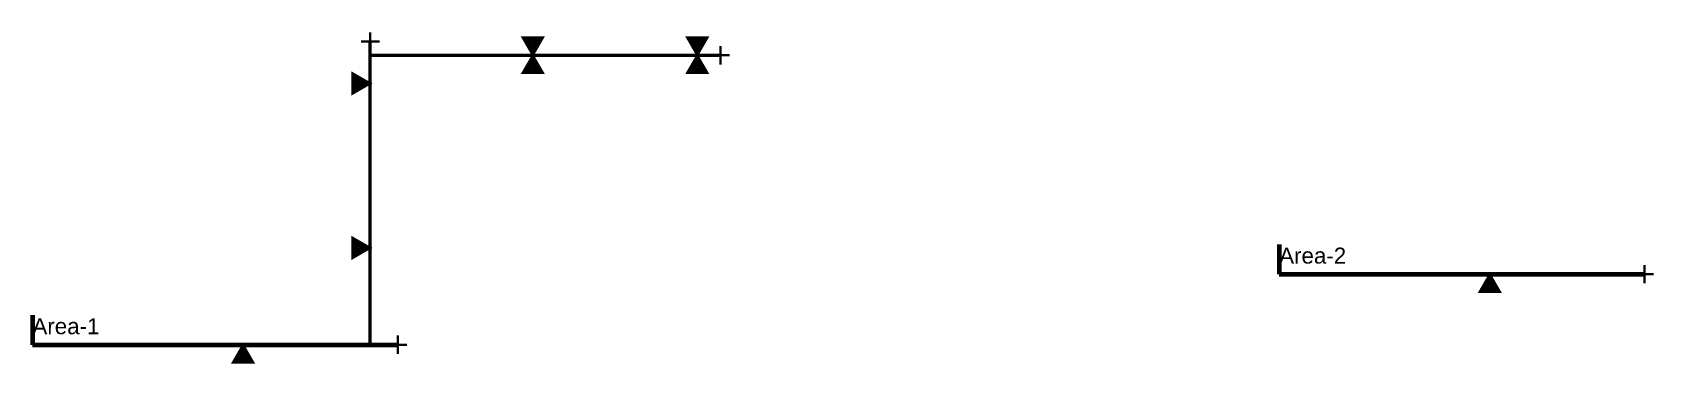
# Model space of a CAD drawing. Header units: inches. Extents: x -6877 to -6167, y 3942 to 4087.
import ezdxf

# ---------------------------------------------------------------- set-up
doc = ezdxf.new("R2010")
doc.units = ezdxf.units.IN
doc.header["$MEASUREMENT"] = 0
for name, color, linetype, lineweight in [('COUPLING', 7, 'Continuous', 35), ('SPKR-1H MAIN', 6, 'Continuous', 50), ('SPKR-1Q MAIN', 4, 'Continuous', 50), ('sprk-hd-sw', 7, 'Continuous', 30), ('SPRK-PIPEMN', 1, 'Continuous', 80)]:
    doc.layers.add(name, color=color, linetype=linetype, lineweight=lineweight)
doc.styles.add('SPRK-DIMS', font='arial.ttf', dxfattribs={"width": 0.5, "height": 7})

# ---------------------------------------------------------------- blocks, each defined once
blk = doc.blocks.new('coupling')
at = {"layer": 'COUPLING'}
for p, q in [((-4, 0), (4, 0)), ((0, 4), (0, -4))]:
    blk.add_line(p, q, dxfattribs=at)
blk = doc.blocks.new('sprk-hd-sw')
at = {"layer": 'sprk-hd-sw', "const_width": 3}
blk.add_lwpolyline([(-2.06, 0), (-6.74, 2.7), (-6.74, -2.7)], close=True, dxfattribs=at)
at = {"layer": 'sprk-hd-sw'}
blk.add_circle((0, 0), 0.305, dxfattribs=at)
blk = doc.blocks.new('AREA-CONFIG')
at = {"layer": 'SPKR-1Q MAIN', "style": 'SPRK-DIMS', "flags": 1}
for tag, p in [('AREA-ID', (0, 0)), ('MAIN-LABEL', (0, -16.8)), ('MAIN-START-NO', (0, -25.2)), ('BRANCH-LABEL', (0, -33.6)), ('BRANCH-START-NO', (0, -42)), ('IGNORE-SHORTER-THAN', (0, -50.4)), ('CUT-LONGER-THAN', (0, -58.8)), ('CUT-BRANCH-INTO', (0, -67.2)), ('CUT-MAIN-INTO', (0, -75.6)), ('MAIN-CUT-CLEARANCE', (0, -84))]:
    blk.add_attdef(tag, p, '', height=7, dxfattribs=at)
at = {"layer": 'SPKR-1Q MAIN', "style": 'SPRK-DIMS'}
blk.add_attdef('AREA-NAME', (0, -8.4), '', height=7, dxfattribs=at)

msp = doc.modelspace()

# ---------------------------------------------------------------- linework, layer by layer
at = {"layer": 'SPKR-1H MAIN'}
msp.add_line((-6729.13, 3949.83), (-6729.13, 4082.6), dxfattribs=at)
at = {"layer": 'SPKR-1Q MAIN'}
msp.add_line((-6729.13, 4076.6), (-6575.84, 4076.6), dxfattribs=at)
at = {"layer": 'SPRK-PIPEMN'}
for p, q in [((-6331.32, 3993.77), (-6331.32, 3980.74)), ((-6331.32, 3980.74), (-6171.44, 3980.74)), ((-6877.01, 3962.86), (-6877.01, 3949.83)), ((-6877.01, 3949.83), (-6717.13, 3949.83))]:
    msp.add_line(p, q, dxfattribs=at)

# ---------------------------------------------------------------- block references
at = {"layer": 'COUPLING'}
for p in [(-6729.13, 4082.6), (-6575.84, 4076.6), (-6171.44, 3980.74), (-6717.13, 3949.83)]:
    msp.add_blockref('coupling', p, dxfattribs=at)
at = {"layer": 'SPKR-1Q MAIN'}
for p, values in [((-6331.32, 3993.77), {'AREA-NAME': 'Area-2'}), ((-6877.01, 3962.86), {'AREA-NAME': 'Area-1'})]:
    msp.add_blockref('AREA-CONFIG', p, dxfattribs=at).add_auto_attribs(values)
at = {"layer": 'sprk-hd-sw', "rotation": 270}
for p in [(-6658, 4076.6), (-6586, 4076.6)]:
    msp.add_blockref('sprk-hd-sw', p, dxfattribs=at)
at = {"layer": 'sprk-hd-sw', "xscale": -1, "rotation": 270}
for p in [(-6658, 4076.6), (-6586, 4076.6), (-6239.12, 3980.74), (-6784.81, 3949.83)]:
    msp.add_blockref('sprk-hd-sw', p, dxfattribs=at)
at = {"layer": 'sprk-hd-sw'}
for p in [(-6729.13, 4064.25), (-6729.13, 3992.25)]:
    msp.add_blockref('sprk-hd-sw', p, dxfattribs=at)

doc.saveas('drawing.dxf')
